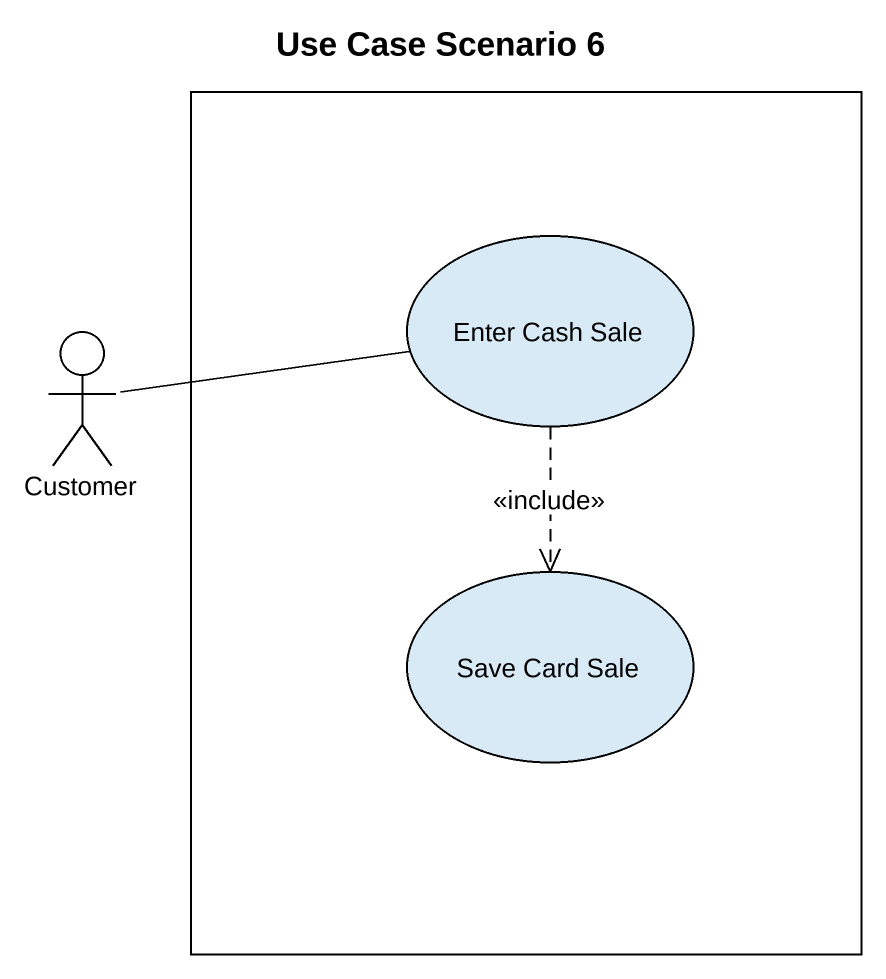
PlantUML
@startuml
title Use Case Scenario 6
rectangle " " as rectangle1 {
  usecase "Enter Cash Sale" as Enter_Cash_Sale
  usecase "Save Card Sale" as Save_Card_Sale
}
actor Customer
Customer -right- Enter_Cash_Sale
Enter_Cash_Sale ..> Save_Card_Sale : <<include>>
@enduml
